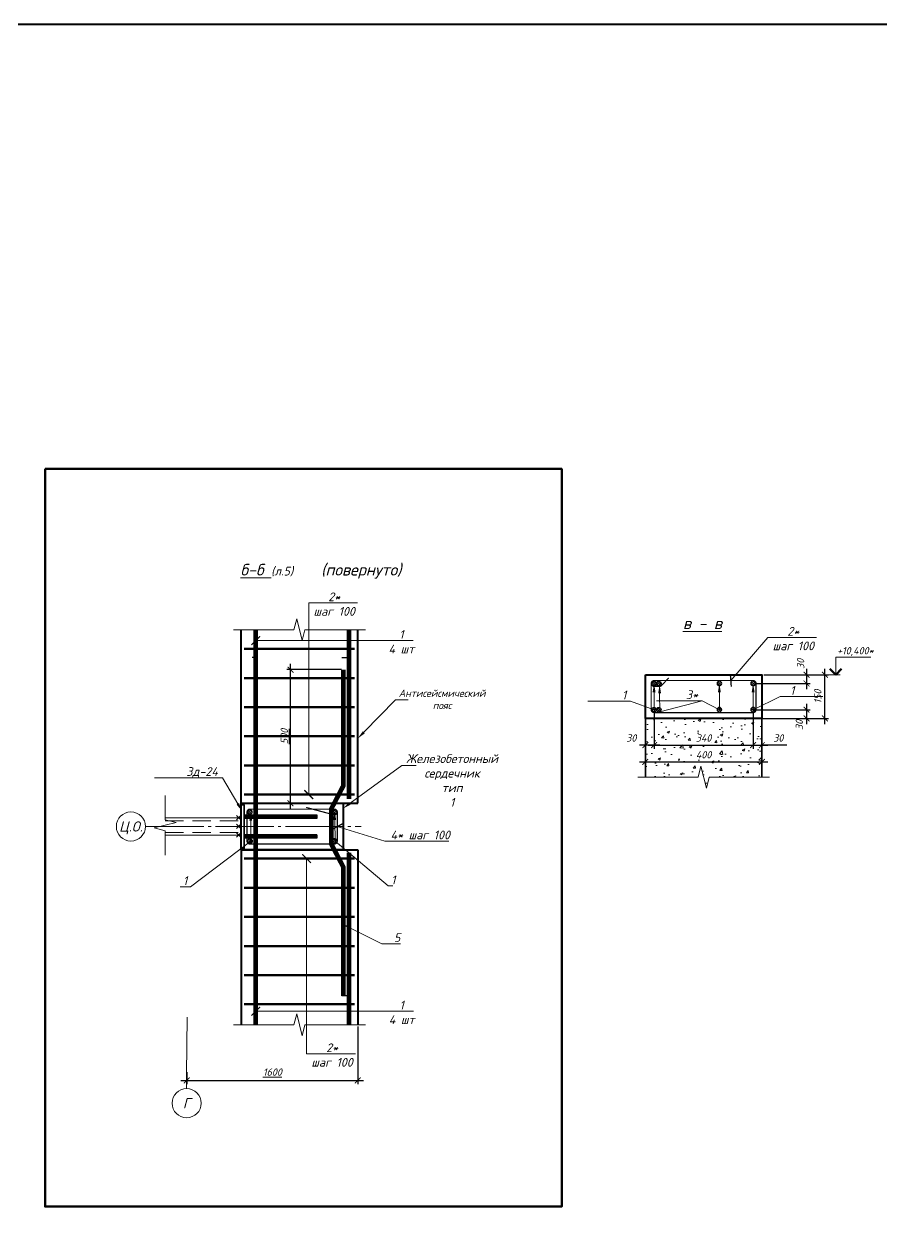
# Model space of a CAD drawing. Header units: millimetres. Extents: x -69292 to 68568, y 17750 to 120236.
# Drawn here: x 19478 to 22419, y 40750 to 44882 of the extents above; entities that cross this region are included whole.
import ezdxf
from ezdxf import colors
from ezdxf.entities.mleader import LeaderData, LeaderLine
from ezdxf.enums import TextEntityAlignment as Align
from ezdxf.math import Vec2, Vec3

# ---------------------------------------------------------------- set-up
doc = ezdxf.new("R2010")
doc.units = ezdxf.units.MM
doc.header["$PDMODE"] = 3
doc.linetypes.add('GOST2.303 5', pattern=[24, 20, -1.5, 1, -1.5])
doc.linetypes.add('HIDDEN', pattern=[0.375, 0.25, -0.125])
doc.layers.get('0').update_dxf_attribs({"lineweight": 5})
doc.layers.get('Defpoints').update_dxf_attribs({"lineweight": 0})
for name, color, linetype, lineweight in [('!!!Металл', 7, 'Continuous', 15), ('!!!Металл разрез', 7, 'Continuous', 35), ('#Cварка', 96, 'Continuous', 30), ('#Dimensions', 7, 'Continuous', 9), ('#Арматура', 152, 'Continuous', 30), ('#Бетон разрез', 22, 'Continuous', 40), ('#Выноски', 7, 'Continuous', 15), ('#Газобетон', 152, 'Continuous', 35), ('#Оси', 7, 'Continuous', 9), ('#разм', 7, 'Continuous', 9), ('A-okno', 7, 'Continuous', 0), ('k_ Каркасы', 66, 'Continuous', 0), ('Штриховка', 7, 'Continuous', 25)]:
    doc.layers.add(name, color=color, linetype=linetype, lineweight=lineweight)
doc.layers.add('#Hatch', color=7, linetype='Continuous', lineweight=5, true_color=0x525252)
doc.layers.add('#Арматура вид_2', color=7, linetype='Continuous', lineweight=35, true_color=0x616161)
doc.styles.add('GOST 2.304', font='isocpeui.ttf')
doc.styles.add('STEP PR', font='isocpeui.ttf')
doc.dimstyles.new('SPDS', dxfattribs={"dimscale": 10, "dimtxt": 2.5, "dimasz": 2, "dimexe": 1.25, "dimexo": 0.625, "dimtad": 1, "dimdec": 0, "dimrnd": 0.001, "dimtxsty": 'STEP PR', "dimblk": 'ARCHTICK', "dimcen": 2.5, "dimdle": 2, "dimclrd": 256, "dimclre": 256, "dimclrt": 7, "dimadec": 0, "dimazin": 2, "dimtfac": 0.75, "dimtdec": 0, "dimtmove": 1, "dimatfit": 3, "dimfxl": 1, "dimtolj": 1, "dimarcsym": 1})

# ---------------------------------------------------------------- blocks, each defined once
blk = doc.blocks.new('*U19')
at = {"color": 0, "linetype": 'ByBlock', "lineweight": -2}
for p, q in [((6.92, 0), (7.23, 1.25)), ((7.23, 1.25), (7.85, -1.25)), ((6.92, 0), (0, 0)), ((7.85, -1.25), (8.17, 0)), ((15.08, 0), (8.17, 0))]:
    blk.add_line(p, q, dxfattribs=at)
blk = doc.blocks.new('*U13')
at = {"color": 0, "linetype": 'ByBlock', "lineweight": -2}
for p, q in [((6.92, 0), (7.23, 1.25)), ((7.23, 1.25), (7.85, -1.25)), ((6.92, 0), (0, 0)), ((7.85, -1.25), (8.17, 0)), ((15.08, 0), (8.17, 0))]:
    blk.add_line(p, q, dxfattribs=at)
blk = doc.blocks.new('*U6')
at = {"layer": '#Арматура', "lineweight": 0}
h = blk.add_hatch(dxfattribs=at)
h.set_pattern_fill('ANSI31', scale=1.6)
edge = h.paths.add_edge_path()
edge.add_arc((0, 8), 8, 0, 360)
blk.add_circle((0, 8), 8)
blk = doc.blocks.new('*U21')
at = {"color": 0, "linetype": 'ByBlock', "lineweight": -2}
for p, q in [((2.78125, 0), (3.09375, 1.25)), ((3.09375, 1.25), (3.71875, -1.25)), ((2.78125, 0), (0, 0)), ((3.71875, -1.25), (4.03125, 0)), ((6.8125, 0), (4.03125, 0))]:
    blk.add_line(p, q, dxfattribs=at)
blk = doc.blocks.new('*U15')
for p, q in [((-0.5, 0.5), (0.5, -0.5)), ((0.5, 0.5), (-0.5, -0.5)), ((1.5, 0.5), (2.5, -0.5)), ((2.5, 0.5), (1.5, -0.5)), ((3.5, 0.5), (4.5, -0.5)), ((4.5, 0.5), (3.5, -0.5))]:
    blk.add_line(p, q)
blk = doc.blocks.new('*U16')
at = {"layer": '#разм', "ltscale": 100, "elevation": 0}
for points in [[(4577173, -920400), (4578375, -920400)], [(4577173, -921000), (4577173, -920400)], [(4575899, -921000), (4577323, -921000)]]:
    blk.add_lwpolyline(points, dxfattribs=at)
at = {"layer": 'A-okno', "color": 0, "lineweight": 50, "ltscale": 100, "elevation": 0}
for points in [[(4577173, -921000), (4576973, -920800)], [(4577173, -921000), (4577373, -920800)]]:
    blk.add_lwpolyline(points, dxfattribs=at)
at = {"layer": '#разм', "style": 'STEP PR'}
for tag, p in [('ОТМЕТКА', (4577216, -920299)), ('ПРИМЕЧАНИЕ', (4577314, -920711))]:
    blk.add_attdef(tag, p, '', height=250, dxfattribs=at)
blk = doc.blocks.new('_ArchTick')
at = {"color": 0, "linetype": 'ByBlock', "const_width": 0.15}
blk.add_lwpolyline([(-0.5, -0.5), (0.5, 0.5)], dxfattribs=at)
blk = doc.blocks.new('*D42')
at = {"layer": '#Dimensions', "lineweight": -2, "transparency": 16777216}
for p, q in [((22227.2, 42478.8), (22227.2, 42668.8)), ((22017, 42648.8), (22239.7, 42648.8)), ((22017, 42498.8), (22239.7, 42498.8))]:
    blk.add_line(p, q, dxfattribs=at)
at = {"layer": 'Defpoints', "color": 0, "transparency": 16777216}
for p in [(22010.7, 42648.8), (22227.2, 42648.8), (22010.7, 42498.8)]:
    blk.add_point(p, dxfattribs=at)
at = {"layer": '#Dimensions', "lineweight": -2, "transparency": 16777216, "xscale": 20, "yscale": 20, "zscale": 20}
for p, rotation in [((22227.2, 42648.8), 90), ((22227.2, 42498.8), 270)]:
    blk.add_blockref('_ArchTick', p, dxfattribs=dict(at, rotation=rotation))
at = {"layer": '#Dimensions', "transparency": 16777216, "insert": (22202.7, 42573.8), "char_height": 25, "attachment_point": 5, "rotation": 90, "style": 'STEP PR'}
blk.add_mtext('\\A1;150', dxfattribs=at)
blk = doc.blocks.new('*D43')
at = {"layer": '#Dimensions', "lineweight": -2, "transparency": 16777216}
for p, q in [((21610.7, 42642.5), (21610.7, 42337.1)), ((22010.7, 42642.5), (22010.7, 42337.1)), ((21590.7, 42349.6), (22030.7, 42349.6))]:
    blk.add_line(p, q, dxfattribs=at)
at = {"layer": 'Defpoints', "color": 0, "transparency": 16777216}
for p in [(21610.7, 42648.8), (22010.7, 42648.8), (22010.7, 42349.6)]:
    blk.add_point(p, dxfattribs=at)
at = {"layer": '#Dimensions', "lineweight": -2, "transparency": 16777216, "xscale": 20, "yscale": 20, "zscale": 20, "rotation": 180}
blk.add_blockref('_ArchTick', (21610.7, 42349.6), dxfattribs=at)
at = {"layer": '#Dimensions', "lineweight": -2, "transparency": 16777216, "xscale": 20, "yscale": 20, "zscale": 20}
blk.add_blockref('_ArchTick', (22010.7, 42349.6), dxfattribs=at)
at = {"layer": '#Dimensions', "transparency": 16777216, "insert": (21810.7, 42374.1), "char_height": 25, "attachment_point": 5, "style": 'STEP PR'}
blk.add_mtext('\\A1;400', dxfattribs=at)
blk = doc.blocks.new('*D44')
at = {"layer": '#Dimensions', "lineweight": -2, "transparency": 16777216}
for p, q in [((21640.7, 42522.5), (21640.7, 42394.6)), ((21980.7, 42522.5), (21980.7, 42394.6)), ((21620.7, 42407.1), (22000.7, 42407.1))]:
    blk.add_line(p, q, dxfattribs=at)
at = {"layer": 'Defpoints', "color": 0, "transparency": 16777216}
for p in [(21640.7, 42528.8), (21980.7, 42528.8), (21980.7, 42407.1)]:
    blk.add_point(p, dxfattribs=at)
at = {"layer": '#Dimensions', "lineweight": -2, "transparency": 16777216, "xscale": 20, "yscale": 20, "zscale": 20, "rotation": 180}
blk.add_blockref('_ArchTick', (21640.7, 42407.1), dxfattribs=at)
at = {"layer": '#Dimensions', "lineweight": -2, "transparency": 16777216, "xscale": 20, "yscale": 20, "zscale": 20}
blk.add_blockref('_ArchTick', (21980.7, 42407.1), dxfattribs=at)
at = {"layer": '#Dimensions', "transparency": 16777216, "insert": (21810.7, 42431.6), "char_height": 25, "attachment_point": 5, "style": 'STEP PR'}
blk.add_mtext('\\A1;340', dxfattribs=at)
blk = doc.blocks.new('*D45')
at = {"layer": '#Dimensions', "lineweight": -2, "transparency": 16777216}
for p, q in [((21980.7, 42522.5), (21980.7, 42394.6)), ((22010.7, 42492.5), (22010.7, 42394.6)), ((21960.7, 42407.1), (22030.7, 42407.1)), ((22096.7, 42407.1), (22010.7, 42407.1))]:
    blk.add_line(p, q, dxfattribs=at)
at = {"layer": 'Defpoints', "color": 0, "transparency": 16777216}
for p in [(21980.7, 42528.8), (22010.7, 42498.8), (22010.7, 42407.1)]:
    blk.add_point(p, dxfattribs=at)
at = {"layer": '#Dimensions', "lineweight": -2, "transparency": 16777216, "xscale": 20, "yscale": 20, "zscale": 20, "rotation": 180}
blk.add_blockref('_ArchTick', (21980.7, 42407.1), dxfattribs=at)
at = {"layer": '#Dimensions', "lineweight": -2, "transparency": 16777216, "xscale": 20, "yscale": 20, "zscale": 20}
blk.add_blockref('_ArchTick', (22010.7, 42407.1), dxfattribs=at)
at = {"layer": '#Dimensions', "transparency": 16777216, "insert": (22067.2, 42431.6), "char_height": 25, "attachment_point": 5, "style": 'STEP PR'}
blk.add_mtext('\\A1;30', dxfattribs=at)
blk = doc.blocks.new('*D40')
at = {"layer": '#Dimensions', "lineweight": -2, "transparency": 16777216}
for p, q in [((22163.8, 42668.8), (22163.8, 42598.8)), ((21987, 42618.8), (22176.3, 42618.8)), ((22017, 42648.8), (22176.3, 42648.8))]:
    blk.add_line(p, q, dxfattribs=at)
at = {"layer": 'Defpoints', "color": 0, "transparency": 16777216}
for p in [(21980.7, 42618.8), (22010.7, 42648.8), (22163.8, 42618.8)]:
    blk.add_point(p, dxfattribs=at)
at = {"layer": '#Dimensions', "lineweight": -2, "transparency": 16777216, "xscale": 20, "yscale": 20, "zscale": 20}
for p, rotation in [((22163.8, 42648.8), 90), ((22163.8, 42618.8), 270)]:
    blk.add_blockref('_ArchTick', p, dxfattribs=dict(at, rotation=rotation))
at = {"layer": '#Dimensions', "transparency": 16777216, "insert": (22143.6, 42686), "char_height": 25, "attachment_point": 5, "rotation": 90, "style": 'STEP PR'}
blk.add_mtext('\\A1;30', dxfattribs=at)
blk = doc.blocks.new('*D41')
at = {"layer": '#Dimensions', "lineweight": -2, "transparency": 16777216}
for p, q in [((21987, 42528.8), (22176.3, 42528.8)), ((22163.8, 42548.8), (22163.8, 42478.8)), ((21987, 42498.8), (22176.3, 42498.8))]:
    blk.add_line(p, q, dxfattribs=at)
at = {"layer": 'Defpoints', "color": 0, "transparency": 16777216}
for p in [(21980.7, 42528.8), (21980.7, 42498.8), (22163.8, 42498.8)]:
    blk.add_point(p, dxfattribs=at)
at = {"layer": '#Dimensions', "lineweight": -2, "transparency": 16777216, "xscale": 20, "yscale": 20, "zscale": 20}
for p, rotation in [((22163.8, 42528.8), 90), ((22163.8, 42498.8), 270)]:
    blk.add_blockref('_ArchTick', p, dxfattribs=dict(at, rotation=rotation))
at = {"layer": '#Dimensions', "transparency": 16777216, "insert": (22139.3, 42476.3), "char_height": 25, "attachment_point": 5, "rotation": 90, "style": 'STEP PR'}
blk.add_mtext('\\A1;30', dxfattribs=at)
blk = doc.blocks.new('*D46')
at = {"layer": '#Dimensions', "lineweight": -2, "transparency": 16777216}
for p, q in [((21610.7, 42522.5), (21610.7, 42394.6)), ((21640.7, 42522.5), (21640.7, 42394.6)), ((21660.7, 42407.1), (21590.7, 42407.1))]:
    blk.add_line(p, q, dxfattribs=at)
at = {"layer": 'Defpoints', "color": 0, "transparency": 16777216}
for p in [(21610.7, 42528.8), (21640.7, 42528.8), (21610.7, 42407.1)]:
    blk.add_point(p, dxfattribs=at)
at = {"layer": '#Dimensions', "lineweight": -2, "transparency": 16777216, "xscale": 20, "yscale": 20, "zscale": 20, "rotation": 180}
blk.add_blockref('_ArchTick', (21610.7, 42407.1), dxfattribs=at)
at = {"layer": '#Dimensions', "lineweight": -2, "transparency": 16777216, "xscale": 20, "yscale": 20, "zscale": 20}
blk.add_blockref('_ArchTick', (21640.7, 42407.1), dxfattribs=at)
at = {"layer": '#Dimensions', "transparency": 16777216, "insert": (21562.5, 42431.6), "char_height": 25, "attachment_point": 5, "style": 'STEP PR'}
blk.add_mtext('\\A1;30', dxfattribs=at)
blk = doc.blocks.new('*D184')
at = {"layer": '#Dimensions', "lineweight": -2, "transparency": 16777216}
for p, q in [((20623.5, 41440.7), (20623.5, 41243.4)), ((20016.5, 41255.9), (20643.5, 41255.9)), ((20036.5, 41284.3), (20036.5, 41243.4))]:
    blk.add_line(p, q, dxfattribs=at)
at = {"layer": 'Defpoints', "color": 0, "transparency": 16777216}
for p in [(20623.5, 41447), (20036.5, 41290.6), (20623.5, 41255.9)]:
    blk.add_point(p, dxfattribs=at)
at = {"layer": '#Dimensions', "lineweight": -2, "transparency": 16777216, "xscale": 20, "yscale": 20, "zscale": 20, "rotation": 180}
blk.add_blockref('_ArchTick', (20036.5, 41255.9), dxfattribs=at)
at = {"layer": '#Dimensions', "lineweight": -2, "transparency": 16777216, "xscale": 20, "yscale": 20, "zscale": 20}
blk.add_blockref('_ArchTick', (20623.5, 41255.9), dxfattribs=at)
at = {"layer": '#Dimensions', "transparency": 16777216, "insert": (20330.8, 41284.7), "char_height": 25, "attachment_point": 5, "style": 'STEP PR'}
blk.add_mtext('\\A1;\\L1600', dxfattribs=at)
blk = doc.blocks.new('*D390')
at = {"layer": 'Defpoints', "color": 0, "transparency": 16777216}
for p in [(20393, 42666.3), (20573.8, 42666.3), (20623.5, 42207.5)]:
    blk.add_point(p, dxfattribs=at)
at = {"layer": 'Штриховка', "lineweight": -2, "transparency": 16777216}
for p, q in [((20567.6, 42666.3), (20380.5, 42666.3)), ((20393, 42187.5), (20393, 42686.3)), ((20617.2, 42207.5), (20380.5, 42207.5))]:
    blk.add_line(p, q, dxfattribs=at)
at = {"layer": 'Штриховка', "lineweight": -2, "transparency": 16777216, "xscale": 20, "yscale": 20, "zscale": 20}
for p, rotation in [((20393, 42666.3), 90), ((20393, 42207.5), 270)]:
    blk.add_blockref('_ArchTick', p, dxfattribs=dict(at, rotation=rotation))
at = {"layer": 'Штриховка', "color": 7, "transparency": 16777216, "insert": (20371.7, 42436.9), "char_height": 25, "attachment_point": 5, "rotation": 90, "style": 'STEP PR'}
blk.add_mtext('\\A1;\\L500', dxfattribs=at)

msp = doc.modelspace()

# ---------------------------------------------------------------- hatches: boundary and pattern name
at = {"layer": '#Hatch'}
h = msp.add_hatch(dxfattribs=at)
h.set_pattern_fill('AR-CONC', color=256, scale=0.5)
h.set_pattern_definition([(50, (21610.726, 42248.785), (91.092, -7.97), [9.525, -104.775]), (355, (21610.73, 42248.785), (-17.622, 95.528), [7.62, -83.82]), (100.451, (21618.32, 42248.12), (73.47, 87.559), [8.095, -89.045]), (46.184, (21610.73, 42274.18), (135.54, -21.02), [14.287, -157.162]), (96.636, (21622.02, 42272.43), (118.702, 123.713), [12.143, -133.568]), (351.184, (21610.73, 42274.18), (118.7, 123.713), [11.43, -125.73]), (21, (21623.426, 42267.835), (75.807, -51.133), [9.525, -104.775]), (326, (21623.43, 42267.835), (30.901, 92.094), [7.62, -83.82]), (71.451, (21629.74, 42263.57), (106.708, 40.961), [8.095, -89.045]), (37.5, (21610.726, 42248.785), (1.5443, 42.2775), [0, -82.804, 0, -85.09, 0, -84.1375]), (7.5, (21610.726, 42248.785), (33.41, 50.0903), [0, -48.514, 0, -80.899, 0, -32.0675]), (327.5, (21582.405, 42248.785), (67.7953, -2.8644), [0, -31.75, 0, -99.06, 0, -131.445]), (317.5, (21569.705, 42248.785), (74.0646, 12.713), [0, -41.275, 0, -65.786, 0, -93.345])])
h.paths.add_polyline_path([(22010.7, 42498.8), (21610.7, 42498.8), (21610.7, 42297.1), (21792, 42297.1), (21801.4, 42334.6), (21820.1, 42259.6), (21829.5, 42297.1), (22010.7, 42297.1)])

# ---------------------------------------------------------------- linework, layer by layer
at = {"layer": '!!!Металл'}
for points in [[(19962.7, 42157.5), (20223.5, 42157.5)], [(19962.7, 42097.5), (20223.5, 42097.5)]]:
    msp.add_lwpolyline(points, dxfattribs=at)
at = {"layer": '!!!Металл', "linetype": 'HIDDEN', "ltscale": 250}
msp.add_lwpolyline([(19962.7, 42147.5), (20223.5, 42147.5)], dxfattribs=at)
at = {"layer": '!!!Металл разрез'}
msp.add_lwpolyline([(20223.5, 42202.5), (20233.5, 42202.5), (20233.5, 42052.5), (20223.5, 42052.5)], close=True, dxfattribs=at)
at = {"layer": '#Арматура'}
for points, const_width in [([(20273.5, 42803.4), (20273.5, 41446.3)], 16), ([(20593.5, 42803.4), (20593.5, 42222.5)], 16), ([(20233.5, 42737.5), (20613.5, 42737.5)], 8), ([(20573.8, 42666.3), (20573.8, 42266.9), (20532.8, 42188.2), (20532.8, 42127.5)], 16), ([(20233.5, 42637.5), (20613.5, 42637.5)], 8), ([(20233.5, 42537.5), (20613.5, 42537.5)], 8), ([(20233.5, 42437.5), (20613.5, 42437.5)], 8), ([(20233.5, 42337.5), (20613.5, 42337.5)], 8), ([(20233.5, 42237.5), (20613.5, 42237.5)], 8), ([(20573.8, 41546.4), (20573.8, 41989.1), (20532.8, 42067.8), (20532.8, 42128.5)], 16), ([(20273.5, 42037.5), (20273.5, 41447)], 16), ([(20593.5, 42037.5), (20593.5, 41447)], 16), ([(20233.5, 42017.5), (20613.5, 42017.5)], 8), ([(20233.5, 41917.5), (20613.5, 41917.5)], 8), ([(20233.5, 41817.5), (20613.5, 41817.5)], 8), ([(20233.5, 41717.5), (20613.5, 41717.5)], 8), ([(20233.5, 41617.5), (20613.5, 41617.5)], 8), ([(20233.5, 41517.5), (20613.5, 41517.5)], 8)]:
    msp.add_lwpolyline(points, dxfattribs=dict(at, const_width=const_width))
for points in [[(20277.5, 42707.5), (20261.5, 42707.5)], [(20569.5, 42707.5), (20585.5, 42707.5)], [(20233.5, 42167.5), (20483.5, 42167.5)], [(20483.5, 42155.5), (20233.5, 42155.5)], [(20483.5, 42167.5), (20483.5, 42155.5)], [(20483.5, 42099.5), (20233.5, 42099.5)], [(20483.5, 42087.5), (20233.5, 42087.5)], [(20483.5, 42099.5), (20483.5, 42087.5)], [(20569.5, 41547.5), (20585.5, 41547.5)]]:
    msp.add_lwpolyline(points, dxfattribs=at)
at = {"layer": '#Арматура вид_2', "color": 7, "true_color": 0xffffff, "const_width": 12}
for points in [[(20483.5, 42161.5), (20233.5, 42161.5)], [(20483.5, 42093.5), (20233.5, 42093.5)]]:
    msp.add_lwpolyline(points, dxfattribs=at)
at = {"layer": '#Бетон разрез'}
for points in [[(20223.5, 42207.5), (20223.5, 42803.4)], [(20623.5, 42207.5), (20623.5, 42803.4)], [(20223.5, 42207.5), (20623.5, 42207.5)], [(20223.5, 42047.5), (20223.5, 41447)], [(20223.5, 42047.5), (20623.5, 42047.5)], [(20623.5, 42047.5), (20623.5, 41447)]]:
    msp.add_lwpolyline(points, dxfattribs=at)
for points in [[(21610.7, 42648.8), (22010.7, 42648.8), (22010.7, 42498.8), (21610.7, 42498.8)], [(20573.5, 42047.5), (20223.5, 42047.5), (20223.5, 42207.5), (20573.5, 42207.5)]]:
    msp.add_lwpolyline(points, close=True, dxfattribs=at)
at = {"layer": '#Газобетон'}
msp.add_lwpolyline([(22010.7, 42297.1), (22010.7, 42498.8), (21610.7, 42498.8), (21610.7, 42297.1)], dxfattribs=at)
at = {"layer": '#Оси', "linetype": 'GOST2.303 5', "ltscale": 10}
for points in [[(19895.1, 42127.5), (20635.4, 42127.5), (20635.4, 42127.5)], [(20038, 41473), (20036.4, 41277.8), (20036.4, 41227.8)]]:
    msp.add_lwpolyline(points, dxfattribs=at)
at = {"layer": '#Оси', "linetype": 'Continuous', "ltscale": 100}
for centre in [(19845.1, 42127.9), (20036.4, 41177.8)]:
    msp.add_circle(centre, 50, dxfattribs=at)
at = {"color": 3, "lineweight": 40}
msp.add_lwpolyline([(13722.6, 44882.4), (24318.1, 44882.4), (24318.1, 37576), (13722.6, 37576)], close=True, dxfattribs=at)
at = {"linetype": 'HIDDEN', "ltscale": 250}
msp.add_lwpolyline([(19962.7, 42107.5), (20223.5, 42107.5)], dxfattribs=at)
at = {"layer": 'k_ Каркасы'}
msp.add_lwpolyline([(21630.7, 42618.8, 4, 4, 0), (21630.7, 42528.8, 4, 4, 0.414214), (21640.7, 42518.8, 4, 4, 0), (21980.7, 42518.8, 4, 4, 0.414214), (21990.7, 42528.8, 4, 4, 0), (21990.7, 42618.8, 4, 4, 0.414214), (21980.7, 42628.8, 4, 4, 0), (21640.7, 42628.8, 4, 4, 0.414214), (21630.7, 42618.8, 4, 4, 0.414214), (21640.7, 42608.8, 4, 4, 0), (21660.6, 42608.7, 4, 4, 0.183017), (21665.9, 42611.4, 4, 4, 0), (21690.9, 42637.8, 0, 0, 0)], format="xyseb", dxfattribs=at)
at = {"layer": 'k_ Каркасы', "const_width": 4}
msp.add_lwpolyline([(20553.5, 42177.5), (20553.5, 42077.5, -0.414214), (20543.5, 42067.5), (20253.5, 42067.5, -0.414214), (20243.5, 42077.5), (20243.5, 42177.5, -0.414214), (20253.5, 42187.5), (20543.5, 42187.5, -0.414214), (20553.5, 42177.5, -0.414214), (20543.5, 42167.5, -0.098491), (20539.7, 42168.3), (20446.4, 42193.3)], format="xyb", dxfattribs=at)

# ---------------------------------------------------------------- block references
at = {"layer": '#Cварка', "xscale": -15, "yscale": 15, "zscale": 15, "rotation": 90}
msp.add_blockref('*U15', (20214.9, 42158.4), dxfattribs=at)
at = {"layer": '#Dimensions', "xscale": 0.1, "yscale": 0.1, "zscale": 0.1}
msp.add_blockref('*U16', (-435452.9, 134748.8, 0), dxfattribs=at).add_auto_attribs({'ОТМЕТКА': '+10,400*'})
at = {"layer": '#Арматура'}
for p in [(21640.7, 42610.8), (21656.7, 42610.8), (21640.7, 42520.8), (21656.7, 42520.8), (20543.5, 42169.5)]:
    msp.add_blockref('*U6', p, dxfattribs=at)
at = {"layer": '#Арматура', "xscale": -1}
for p in [(21864.7, 42610.8), (21980.7, 42610.8), (21864.7, 42520.8), (21980.7, 42520.8), (20253.5, 42169.5)]:
    msp.add_blockref('*U6', p, dxfattribs=at)
at = {"layer": '#Арматура', "rotation": 180}
msp.add_blockref('*U6', (20253.5, 42085.5), dxfattribs=at)
at = {"layer": '#Арматура', "xscale": -1, "rotation": 180}
msp.add_blockref('*U6', (20543.5, 42085.5), dxfattribs=at)
at = {"xscale": -30, "yscale": -30, "zscale": -30}
for name, p in [('*U13', (20649.7, 42803.4)), ('*U13', (22037, 42297.1)), ('*U19', (20649.8, 41447))]:
    msp.add_blockref(name, p, dxfattribs=at)
at = {"xscale": -30, "yscale": -30, "zscale": -30, "rotation": 270}
msp.add_blockref('*U21', (19962.7, 42029.9), dxfattribs=at)

# ---------------------------------------------------------------- texts
at = {"layer": '#Dimensions', "style": 'STEP PR'}
for s, p in [('(повернуто)', (20635.7, 42989.3)), ('%%Uв - в', (21806.6, 42805.4))]:
    msp.add_text(s, height=40, dxfattribs=at).set_placement(p, align=Align.CENTER)
at = {"layer": '#Оси', "linetype": 'Continuous', "ltscale": 100, "style": 'GOST 2.304'}
for s, p in [('Ц.О.', (19845.1, 42127.9)), ('Г', (20036.4, 41177.8))]:
    msp.add_text(s, height=35, dxfattribs=at).set_placement(p, align=Align.MIDDLE_CENTER)

# ---------------------------------------------------------------- dimensions: what is measured, and where the dimension line sits
at = {"layer": '#Dimensions'}
for base, p1, p2, picture, middle in [((22163.8, 42618.8), (22010.7, 42648.8), (21980.7, 42618.8), '*D40', (22168.1, 42686)), ((22163.8, 42498.8), (21980.7, 42528.8), (21980.7, 42498.8), '*D41', (22163.8, 42476.3))]:
    dim = msp.add_linear_dim(base=base, p1=p1, p2=p2, angle=90, dimstyle='SPDS', override={"dimscale": 10, "dimgap": 1.2, "dimrnd": 5, "dimtxsty": 'STEP PR', "dimblk1": 'ArchTick', "dimblk2": 'ArchTick', "dimsah": 1, "dimclrt": 256}, dxfattribs=at)
    dim.commit()
    dim.dimension.update_dxf_attribs({"geometry": picture, "text_midpoint": middle, "dimtype": 160})
dim = msp.add_linear_dim(base=(22227.2, 42648.8), p1=(22010.7, 42498.8), p2=(22010.7, 42648.8), angle=90, dimstyle='SPDS', override={"dimscale": 10, "dimgap": 1.2, "dimrnd": 5, "dimtxsty": 'STEP PR', "dimblk1": 'ArchTick', "dimblk2": 'ArchTick', "dimsah": 1, "dimclrt": 256}, dxfattribs=at)
dim.commit()
dim.dimension.update_dxf_attribs({"geometry": '*D42', "text_midpoint": (22202.7, 42573.8)})
for base, p1, p2, override, picture, middle in [((22010.7, 42349.6), (21610.7, 42648.8), (22010.7, 42648.8), {"dimgap": 1.2, "dimrnd": 5, "dimblk1": 'ArchTick', "dimblk2": 'ArchTick', "dimsah": 1, "dimclrt": 256}, '*D43', (21810.7, 42374.1)), ((21980.7, 42407.1), (21640.7, 42528.8), (21980.7, 42528.8), {"dimscale": 10, "dimgap": 1.2, "dimrnd": 5, "dimtxsty": 'STEP PR', "dimblk1": 'ArchTick', "dimblk2": 'ArchTick', "dimsah": 1, "dimclrt": 256}, '*D44', (21810.7, 42431.6))]:
    dim = msp.add_linear_dim(base=base, p1=p1, p2=p2, dimstyle='SPDS', override=override, dxfattribs=at)
    dim.commit()
    dim.dimension.update_dxf_attribs({"geometry": picture, "text_midpoint": middle})
for base, p1, p2, override, picture, middle in [((21610.7, 42407.1), (21640.7, 42528.8), (21610.7, 42528.8), {"dimgap": 1.2, "dimrnd": 5, "dimtxsty": 'STEP PR', "dimblk1": 'ArchTick', "dimblk2": 'ArchTick', "dimsah": 1, "dimclrt": 256}, '*D46', (21562.5, 42407.1)), ((22010.7, 42407.1), (21980.7, 42528.8), (22010.7, 42498.8), {"dimscale": 10, "dimgap": 1.2, "dimrnd": 5, "dimtxsty": 'STEP PR', "dimblk1": 'ArchTick', "dimblk2": 'ArchTick', "dimsah": 1, "dimclrt": 256}, '*D45', (22067.2, 42403.4))]:
    dim = msp.add_linear_dim(base=base, p1=p1, p2=p2, dimstyle='SPDS', override=override, dxfattribs=at)
    dim.commit()
    dim.dimension.update_dxf_attribs({"geometry": picture, "text_midpoint": middle, "dimtype": 160})
dim = msp.add_linear_dim(base=(20623.5, 41255.9), p1=(20036.5, 41290.6), p2=(20623.5, 41447), text='%%U1600', dimstyle='SPDS', override={"dimgap": 1.2, "dimrnd": 5, "dimblk1": 'ArchTick', "dimblk2": 'ArchTick', "dimsah": 1, "dimclrt": 256}, dxfattribs=at)
dim.commit()
dim.dimension.update_dxf_attribs({"geometry": '*D184', "text_midpoint": (20330.8, 41257.7), "dimtype": 160})
at = {"layer": 'Штриховка'}
dim = msp.add_linear_dim(base=(20393, 42666.3), p1=(20623.5, 42207.5), p2=(20573.8, 42666.3), angle=90, text='%%U500', dimstyle='SPDS', dxfattribs=at)
dim.commit()
dim.dimension.update_dxf_attribs({"geometry": '*D390', "text_midpoint": (20371.7, 42436.9)})

# ---------------------------------------------------------------- leaders
at = {"layer": '#Выноски'}
ml = msp.add_multileader_mtext('Standard', dxfattribs=at)
ml.set_content('\\A1;2*\\Pшаг 100', color=256, style='STEP PR')
ml.set_leader_properties(color=256, linetype='ByLayer', lineweight=-1)
ml.set_arrow_properties(name='ARCHTICK')
ml.build(insert=Vec2(0, 0))
ml.multileader.update_dxf_attribs({"text_left_attachment_type": 6, "text_right_attachment_type": 6, "dogleg_length": 0, "arrow_head_size": 30, "scale": 0.1})
ctx = ml.context
ctx.base_point, ctx.scale, ctx.char_height, ctx.arrow_head_size, ctx.landing_gap_size, ctx.plane_origin = Vec3(20455.5, 42895.2), 0.1, 30, 30, 12.5, Vec3(21202.6, 41859.2)
ctx.left_attachment, ctx.right_attachment, ctx.text_align_type = 6, 6, 1
notes = []
notes.append((ctx, [(0, (1, 1, 0), (20455.5, 42895.2), (1, 0), 0, [(0, [(20455.5, 42237.5), (20455.5, 42737.5)], 0, [])])]))
ctx.mtext.insert, ctx.mtext.rotation, ctx.mtext.alignment, ctx.mtext.flow_direction = Vec3(20542.8, 42931.2), 6.283185, 2, 5
ml = msp.add_multileader_mtext('Standard', dxfattribs=at)
ml.set_content('\\A1;1\\P4 шт', color=256, style='STEP PR')
ml.set_leader_properties(color=256, linetype='ByLayer', lineweight=-1)
ml.set_arrow_properties(name='ARCHTICK')
ml.build(insert=Vec2(0, 0))
ml.multileader.update_dxf_attribs({"text_left_attachment_type": 6, "text_right_attachment_type": 6, "dogleg_length": 0, "arrow_head_size": 30, "scale": 0.1})
ctx = ml.context
ctx.base_point, ctx.scale, ctx.char_height, ctx.arrow_head_size, ctx.landing_gap_size, ctx.plane_origin = Vec3(20713.1, 42765.9), 0.1, 30, 30, 12.5, Vec3(21596.7, 41686.8)
ctx.left_attachment, ctx.right_attachment, ctx.text_align_type = 6, 6, 1
notes.append((ctx, [(0, (1, 1, 0), (20713.1, 42765.9), (1, 0), 0, [(0, [(20273.5, 42765.9), (20593.5, 42765.9)], 0, [])])]))
ctx.mtext.insert, ctx.mtext.rotation, ctx.mtext.alignment, ctx.mtext.flow_direction = Vec3(20773.3, 42801.9), 6.283185, 2, 5
ml = msp.add_multileader_mtext('Standard', dxfattribs=at)
ml.set_content('\\A1;2*\\Pшаг 100', color=256, style='STEP PR')
ml.set_leader_properties(color=256, linetype='ByLayer', lineweight=-1)
ml.set_arrow_properties(name='ARCHTICK')
ml.build(insert=Vec2(0, 0))
ml.multileader.update_dxf_attribs({"text_left_attachment_type": 6, "text_right_attachment_type": 6, "dogleg_length": 0, "arrow_head_size": 30, "scale": 0.1})
ctx = ml.context
ctx.base_point, ctx.scale, ctx.char_height, ctx.arrow_head_size, ctx.landing_gap_size, ctx.plane_origin = Vec3(22031.2, 42776.8), 0.1, 30, 30, 12.5, Vec3(22829.7, 41748.5)
ctx.left_attachment, ctx.right_attachment, ctx.text_align_type = 6, 6, 1
notes.append((ctx, [(0, (1, 1, 0), (22031.2, 42776.8), (1, 0), 0, [(1, [(21904.1, 42628.8)], 0, [])])]))
ctx.mtext.insert, ctx.mtext.rotation, ctx.mtext.alignment, ctx.mtext.flow_direction = Vec3(22118.6, 42812.8), 6.283185, 2, 5
ml = msp.add_multileader_mtext('Standard', dxfattribs=at)
ml.set_content('\\A1; 1           ', color=256, style='STEP PR')
ml.set_leader_properties(color=256, linetype='ByLayer', lineweight=-1)
ml.build(insert=Vec2(0, 0))
ml.multileader.update_dxf_attribs({"text_left_attachment_type": 6, "text_right_attachment_type": 6, "dogleg_length": 0, "arrow_head_size": 30, "scale": 0.1})
ctx = ml.context
ctx.base_point, ctx.scale, ctx.char_height, ctx.arrow_head_size, ctx.landing_gap_size, ctx.plane_origin = Vec3(21496.5, 42558.3), 0.1, 30, 30, 12.5, Vec3(24372.8, 41398.5)
ctx.left_attachment, ctx.right_attachment, ctx.text_align_type = 6, 6, 1
notes.append((ctx, [(1, (1, 1, 0), (21560.2, 42558.3), (-1, 0), 0, [(3, [(21640.7, 42618.8), (21640.7, 42528.8)], 0, [])])]))
ctx.mtext.insert, ctx.mtext.rotation, ctx.mtext.alignment, ctx.mtext.flow_direction = Vec3(21528.4, 42594.3), 6.283185, 2, 5
ml = msp.add_multileader_mtext('Standard', dxfattribs=at)
ml.set_content('\\A1;3*           ', color=256, style='STEP PR')
ml.set_leader_properties(color=256, linetype='ByLayer', lineweight=-1)
ml.build(insert=Vec2(0, 0))
ml.multileader.update_dxf_attribs({"text_left_attachment_type": 6, "text_right_attachment_type": 6, "dogleg_length": 0, "arrow_head_size": 30, "scale": 0.1})
ctx = ml.context
ctx.base_point, ctx.scale, ctx.char_height, ctx.arrow_head_size, ctx.landing_gap_size, ctx.plane_origin = Vec3(21736.4, 42559.2), 0.1, 30, 30, 12.5, Vec3(24558.2, 41400.2)
ctx.left_attachment, ctx.right_attachment, ctx.text_align_type = 6, 6, 1
notes.append((ctx, [(1, (1, 1, 0), (21805.5, 42559.2), (-1, 0), 0, [(3, [(21659.6, 42615.1), (21660, 42521.7)], 0, []), (2, [(21864.7, 42618.8), (21864.7, 42528.8)], 0, [])])]))
ctx.mtext.insert, ctx.mtext.rotation, ctx.mtext.alignment, ctx.mtext.flow_direction = Vec3(21770.9, 42595.2), 6.283185, 2, 5
ml = msp.add_multileader_mtext('Standard', dxfattribs=at)
ml.set_content('\\A1; 1           ', color=256, style='STEP PR')
ml.set_leader_properties(color=256, linetype='ByLayer', lineweight=-1)
ml.build(insert=Vec2(0, 0))
ml.multileader.update_dxf_attribs({"text_left_attachment_type": 6, "text_right_attachment_type": 6, "dogleg_length": 0, "arrow_head_size": 30, "scale": 0.1})
ctx = ml.context
ctx.base_point, ctx.scale, ctx.char_height, ctx.arrow_head_size, ctx.landing_gap_size, ctx.plane_origin = Vec3(22073.6, 42573.9), 0.1, 30, 30, 12.5, Vec3(24864.2, 41393.3)
ctx.left_attachment, ctx.right_attachment, ctx.text_align_type = 6, 6, 1
notes.append((ctx, [(0, (1, 1, 0), (22073.6, 42573.9), (1, 0), 0, [(3, [(21980.7, 42618.8), (21980.7, 42528.8)], 0, [])])]))
ctx.mtext.insert, ctx.mtext.rotation, ctx.mtext.alignment, ctx.mtext.flow_direction = Vec3(22105.4, 42609.9), 6.283185, 2, 5
ml = msp.add_multileader_mtext('Standard', dxfattribs=at)
ml.set_content('{\\H0.83333x;Aнтисейсмический\\P\\pxqc;пояс\\A1;\\H1.2x;             }', color=256, style='STEP PR')
ml.set_leader_properties(color=256, linetype='ByLayer', lineweight=-1)
ml.build(insert=Vec2(0, 0))
ml.multileader.update_dxf_attribs({"text_left_attachment_type": 6, "text_right_attachment_type": 6, "dogleg_length": 0, "arrow_head_size": 30, "scale": 0.1})
ctx = ml.context
ctx.base_point, ctx.scale, ctx.char_height, ctx.arrow_head_size, ctx.landing_gap_size, ctx.plane_origin = Vec3(20753.7, 42562.7), 0.1, 30, 30, 12.5, Vec3(23429.4, 41196.7)
ctx.left_attachment, ctx.right_attachment, ctx.text_align_type = 6, 6, 1
notes.append((ctx, [(0, (1, 1, 0), (20753.7, 42562.7), (1, 0), 0, [(1, [(20623.5, 42429.8)], 0, [])])]))
ctx.mtext.insert, ctx.mtext.rotation, ctx.mtext.width, ctx.mtext.defined_height, ctx.mtext.alignment, ctx.mtext.flow_direction = Vec3(20913.1, 42597.7), 6.283185, 305.314, 77, 2, 5
ml = msp.add_multileader_mtext('Standard', dxfattribs=at)
ml.set_content('\\A1;Железобетонный \\Pсердечник тип 1  {\\H1x;          }', color=256, style='STEP PR')
ml.set_leader_properties(color=256, linetype='ByLayer', lineweight=-1)
ml.build(insert=Vec2(0, 0))
ml.multileader.update_dxf_attribs({"text_left_attachment_type": 6, "text_right_attachment_type": 6, "dogleg_length": 0, "arrow_head_size": 30, "scale": 0.1})
ctx = ml.context
ctx.base_point, ctx.scale, ctx.char_height, ctx.arrow_head_size, ctx.landing_gap_size, ctx.plane_origin = Vec3(20774.9, 42336.7), 0.1, 30, 30, 12.5, Vec3(23468.4, 40919.2)
ctx.left_attachment, ctx.right_attachment, ctx.text_align_type = 6, 6, 1
notes.append((ctx, [(0, (1, 1, 0), (20774.9, 42336.7), (1, 0), 0, [(1, [(20573.5, 42190)], 0, [])])]))
ctx.mtext.insert, ctx.mtext.rotation, ctx.mtext.width, ctx.mtext.defined_height, ctx.mtext.alignment, ctx.mtext.flow_direction = Vec3(20947.4, 42375.7), 6.283185, 368.185, 77, 2, 5
ml = msp.add_multileader_mtext('Standard', dxfattribs=at)
ml.set_content('\\A1; Зд-24           ', color=256, style='STEP PR')
ml.set_leader_properties(color=256, linetype='ByLayer', lineweight=-1)
ml.build(insert=Vec2(0, 0))
ml.multileader.update_dxf_attribs({"text_left_attachment_type": 6, "text_right_attachment_type": 6, "dogleg_length": 0, "arrow_head_size": 30, "scale": 0.1})
ctx = ml.context
ctx.base_point, ctx.scale, ctx.char_height, ctx.arrow_head_size, ctx.landing_gap_size, ctx.plane_origin = Vec3(20000.2, 42295.4), 0.1, 30, 30, 12.5, Vec3(22926.4, 41088.3)
ctx.left_attachment, ctx.right_attachment, ctx.text_align_type = 6, 6, 1
notes.append((ctx, [(1, (1, 1, 0), (20159.6, 42295.4), (-1, 0), 0, [(3, [(20226.9, 42180.1)], 0, [])])]))
ctx.mtext.insert, ctx.mtext.rotation, ctx.mtext.alignment, ctx.mtext.flow_direction = Vec3(20079.9, 42331.4), 6.283185, 2, 5
ml = msp.add_multileader_mtext('Standard', dxfattribs=at)
ml.set_content('\\A1;1          ', color=256, style='STEP PR')
ml.set_leader_properties(color=256, linetype='ByLayer', lineweight=-1)
ml.build(insert=Vec2(0, 0))
ml.multileader.update_dxf_attribs({"text_left_attachment_type": 6, "text_right_attachment_type": 6, "dogleg_length": 0, "arrow_head_size": 30, "scale": 0.1})
ctx = ml.context
ctx.base_point, ctx.scale, ctx.char_height, ctx.arrow_head_size, ctx.landing_gap_size, ctx.plane_origin = Vec3(20013.2, 41920.9), 0.1, 30, 30, 12.5, Vec3(22990.8, 40825.1)
ctx.left_attachment, ctx.right_attachment, ctx.text_align_type = 6, 6, 1
notes.append((ctx, [(1, (1, 1, 0), (20049.1, 41920.9), (-1, 0), 0, [(3, [(20256.4, 42177.5), (20256.4, 42077.5)], 0, [])])]))
ctx.mtext.insert, ctx.mtext.rotation, ctx.mtext.width, ctx.mtext.alignment, ctx.mtext.flow_direction = Vec3(20031.1, 41956.9), 6.283185, 223.291, 2, 5
ml = msp.add_multileader_mtext('Standard', dxfattribs=at)
ml.set_content('\\A1;1          ', color=256, style='STEP PR')
ml.set_leader_properties(color=256, linetype='ByLayer', lineweight=-1)
ml.build(insert=Vec2(0, 0))
ml.multileader.update_dxf_attribs({"text_left_attachment_type": 6, "text_right_attachment_type": 6, "dogleg_length": 0, "arrow_head_size": 30, "scale": 0.1})
ctx = ml.context
ctx.base_point, ctx.scale, ctx.char_height, ctx.arrow_head_size, ctx.landing_gap_size, ctx.plane_origin = Vec3(20727.7, 41923.6), 0.1, 30, 30, 12.5, Vec3(23427.5, 40954.5)
ctx.left_attachment, ctx.right_attachment, ctx.text_align_type = 6, 6, 1
notes.append((ctx, [(0, (1, 1, 0), (20727.7, 41923.6), (1, 0), 0, [(3, [(20544, 42179.9), (20546.4, 42077.5)], 0, [])])]))
ctx.mtext.insert, ctx.mtext.rotation, ctx.mtext.width, ctx.mtext.alignment, ctx.mtext.flow_direction = Vec3(20745.6, 41959.6), 6.283185, 41.467, 2, 5
ml = msp.add_multileader_mtext('Standard', dxfattribs=at)
ml.set_content('\\A1;4* шаг 100', color=256, style='STEP PR')
ml.set_leader_properties(color=256, linetype='ByLayer', lineweight=-1)
ml.set_arrow_properties(name='ARCHTICK')
ml.build(insert=Vec2(0, 0))
ml.multileader.update_dxf_attribs({"text_left_attachment_type": 6, "text_right_attachment_type": 6, "dogleg_length": 0, "arrow_head_size": 30, "scale": 0.1})
ctx = ml.context
ctx.base_point, ctx.scale, ctx.char_height, ctx.arrow_head_size, ctx.landing_gap_size, ctx.plane_origin = Vec3(20716.9, 42077.7), 0.1, 30, 30, 12.5, Vec3(21549, 41179)
ctx.left_attachment, ctx.right_attachment, ctx.text_align_type = 6, 6, 1
notes.append((ctx, [(0, (1, 1, 0), (20716.9, 42077.7), (1, 0), 0, [(1, [(20553.5, 42127.5)], 0, [])])]))
ctx.mtext.insert, ctx.mtext.rotation, ctx.mtext.alignment, ctx.mtext.flow_direction = Vec3(20838.1, 42113.7), 6.283185, 2, 5
ml = msp.add_multileader_mtext('Standard', dxfattribs=at)
ml.set_content('\\A1;2*\\Pшаг 100', color=256, style='STEP PR')
ml.set_leader_properties(color=256, linetype='ByLayer', lineweight=-1)
ml.set_arrow_properties(name='ARCHTICK')
ml.build(insert=Vec2(0, 0))
ml.multileader.update_dxf_attribs({"text_left_attachment_type": 6, "text_right_attachment_type": 6, "dogleg_length": 0, "arrow_head_size": 30, "scale": 0.1})
ctx = ml.context
ctx.base_point, ctx.scale, ctx.char_height, ctx.arrow_head_size, ctx.landing_gap_size, ctx.plane_origin = Vec3(20448.1, 41347.3), 0.1, 30, 30, 12.5, Vec3(21195.2, 40393.3)
ctx.left_attachment, ctx.right_attachment, ctx.text_align_type = 6, 6, 1
notes.append((ctx, [(0, (1, 1, 0), (20448.1, 41347.3), (1, 0), 0, [(0, [(20448.1, 42017.5), (20448.1, 41517.5)], 0, [])])]))
ctx.mtext.insert, ctx.mtext.rotation, ctx.mtext.alignment, ctx.mtext.flow_direction = Vec3(20535.5, 41383.3), 6.283185, 2, 5
ml = msp.add_multileader_mtext('Standard', dxfattribs=at)
ml.set_content('\\A1;5          ', color=256, style='STEP PR')
ml.set_leader_properties(color=256, linetype='ByLayer', lineweight=-1)
ml.build(insert=Vec2(0, 0))
ml.multileader.update_dxf_attribs({"text_left_attachment_type": 6, "text_right_attachment_type": 6, "dogleg_length": 0, "arrow_head_size": 30, "scale": 0.1})
ctx = ml.context
ctx.base_point, ctx.scale, ctx.char_height, ctx.arrow_head_size, ctx.landing_gap_size, ctx.plane_origin = Vec3(20735.4, 41725.1), 0.1, 30, 30, 12.5, Vec3(17810.6, 40629.2)
ctx.left_attachment, ctx.right_attachment, ctx.text_align_type = 6, 6, 1
notes.append((ctx, [(0, (1, 1, 0), (20735.4, 41725.1), (1, 0), 0, [(3, [(20571.7, 41792.4), (20706.8, 41725.1)], 0, [])])]))
ctx.mtext.insert, ctx.mtext.width, ctx.mtext.alignment, ctx.mtext.flow_direction = Vec3(20758.5, 41761.1), 223.291, 2, 5
ml = msp.add_multileader_mtext('Standard', dxfattribs=at)
ml.set_content('\\A1;1\\P4 шт', color=256, style='STEP PR')
ml.set_leader_properties(color=256, linetype='ByLayer', lineweight=-1)
ml.set_arrow_properties(name='ARCHTICK')
ml.build(insert=Vec2(0, 0))
ml.multileader.update_dxf_attribs({"text_left_attachment_type": 6, "text_right_attachment_type": 6, "dogleg_length": 0, "arrow_head_size": 30, "scale": 0.1})
ctx = ml.context
ctx.base_point, ctx.scale, ctx.char_height, ctx.arrow_head_size, ctx.landing_gap_size, ctx.plane_origin = Vec3(20714.2, 41493.6), 0.1, 30, 30, 12.5, Vec3(21597.7, 40414.5)
ctx.left_attachment, ctx.right_attachment, ctx.text_align_type = 6, 6, 1
notes.append((ctx, [(0, (1, 1, 0), (20714.2, 41493.6), (1, 0), 0, [(0, [(20273.5, 41493.6), (20569, 41493.6)], 0, [])])]))
ctx.mtext.insert, ctx.mtext.rotation, ctx.mtext.alignment, ctx.mtext.flow_direction = Vec3(20774.3, 41529.6), 6.283185, 2, 5
for ctx, leaders in notes:
    for number, flags, end, landing, length, lines in leaders:
        leader = LeaderData()
        leader.index, (leader.has_last_leader_line, leader.has_dogleg_vector, leader.attachment_direction) = number, flags
        leader.last_leader_point, leader.dogleg_vector, leader.dogleg_length = Vec3(end), Vec3(landing), length
        for number, points, colour, breaks in lines:
            line = LeaderLine()
            line.index, line.vertices, line.color, line.breaks = number, Vec3.list(points), colors.encode_raw_color(colour), breaks
            leader.lines.append(line)
        ctx.leaders.append(leader)

# ---------------------------------------------------------------- next in the draw order: texts
at = {"layer": '#Выноски', "insert": (20311.4, 43029.4), "char_height": 30, "width": 451.659, "attachment_point": 2, "style": 'STEP PR', "bg_fill": 2}
msp.add_mtext('{\\H1.3333x;\\Lб-б\\l }(л.5)', dxfattribs=at)

# ---------------------------------------------------------------- next in the draw order: linework, layer by layer
at = {"layer": 'Defpoints', "color": 5, "lineweight": 60}
msp.add_lwpolyline([(19550.6, 43355.3), (21323.9, 43355.3), (21323.9, 40822.8), (19550.6, 40822.8)], close=True, dxfattribs=at)

doc.saveas('drawing.dxf')
